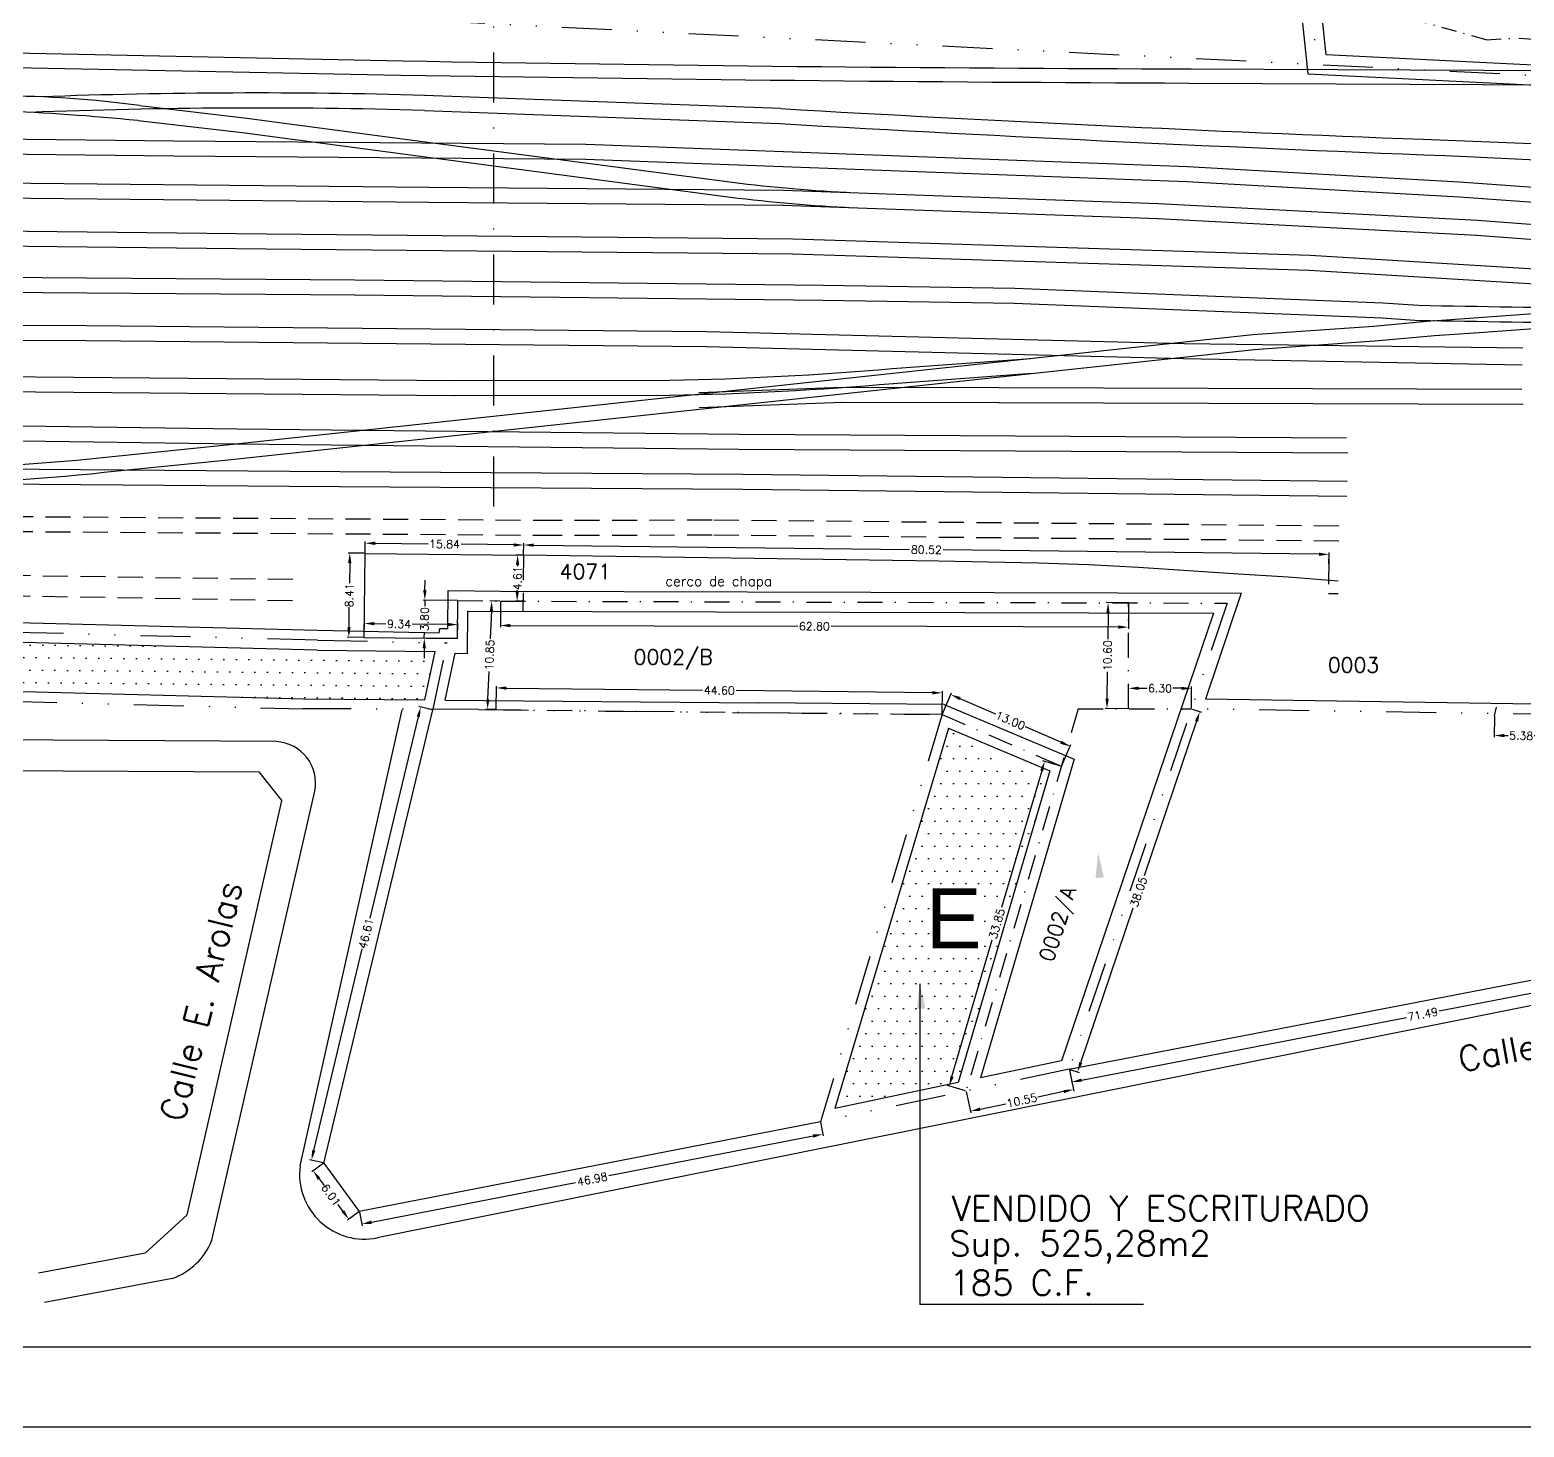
# Model space of a CAD drawing. Header units: metres. Extents: x -2640 to -492, y 2614 to 2999.
# Drawn here: x -1222.6 to -1073.2, y 2614.1 to 2753.8 of the extents above; entities that cross this region are included whole.
import ezdxf

# ---------------------------------------------------------------- set-up
doc = ezdxf.new("R2010")
doc.units = ezdxf.units.M
doc.header["$LTSCALE"] = 10
doc.header["$MEASUREMENT"] = 0
for name, pattern in [('DASHDOT', [1, 0.5, -0.25, 0, -0.25]), ('DASHDOT2', [0.5, 0.25, -0.125, 0, -0.125]), ('DIVIDE', [1.25, 0.5, -0.25, 0, -0.25, 0, -0.25]), ('HIDDEN', [0.375, 0.25, -0.125])]:
    doc.linetypes.add(name, pattern=pattern)
doc.layers.get('0').update_dxf_attribs({"linetype": 'CONTINUOUS'})
doc.layers.get('DEFPOINTS').update_dxf_attribs({"linetype": 'CONTINUOUS'})
for name, color, linetype in [('ADIF', 150, 'CONTINUOUS'), ('CALLES', 2, 'CONTINUOUS'), ('CEDIDO', 50, 'CONTINUOUS'), ('COTAS', 2, 'CONTINUOUS'), ('EDIFICIOS', 4, 'CONTINUOUS'), ('EJES', 2, 'DASHDOT'), ('LIMITE', 2, 'DASHDOT2'), ('LINE_02', 2, 'CONTINUOUS'), ('RECUADRO', 9, 'CONTINUOUS'), ('RECUADRO2', 2, 'CONTINUOUS'), ('TEXT-03', 3, 'CONTINUOUS'), ('Titulo (Solo límites)', 102, 'DIVIDE'), ('TMR', 220, 'CONTINUOUS'), ('VENDIDO', 130, 'CONTINUOUS'), ('VIAS', 1, 'CONTINUOUS')]:
    doc.layers.add(name, color=color, linetype=linetype)
doc.styles.add('ROMANS', font='romans.shx')
doc.styles.add('SANSSERIF', font='sas_____.pfb', dxfattribs={"width": 1.5, "height": 2.5})
doc.dimstyles.new('CHICAS', dxfattribs={"dimtxt": 0.8, "dimasz": 1, "dimexe": 0.18, "dimexo": 0.0625, "dimgap": 0.09, "dimtad": 0, "dimzin": 0, "dimdsep": 46, "dimtxsty": 'ROMANS', "dimcen": 0.09, "dimclrd": 1, "dimclre": 1, "dimclrt": 7, "dimadec": 0, "dimazin": 0, "dimtfac": 1, "dimtmove": 2, "dimatfit": 3, "dimfxl": 0, "dimtolj": 1, "dimtzin": 0, "dimarcsym": 0})

# ---------------------------------------------------------------- blocks, each defined once
blk = doc.blocks.new('*D14')
at = {"layer": 'COTAS', "color": 1, "lineweight": -2}
for p, q in [((-1106.45, 2685.86), (-1105.51, 2685.54)), ((-1106, 2684.65), (-1111.25, 2669.18)), ((-1117.57, 2650.51), (-1112.33, 2665.98)), ((-1118.66, 2649.82), (-1117.72, 2649.51))]:
    blk.add_line(p, q, dxfattribs=at)
at = {"layer": 'COTAS', "color": 1}
for points in [[(-1106.16, 2684.71), (-1105.84, 2684.6), (-1105.68, 2685.6)], [(-1117.73, 2650.57), (-1117.42, 2650.46), (-1117.9, 2649.57)]]:
    blk.add_solid(points, dxfattribs=at)
at = {"layer": 'DEFPOINTS', "color": 0}
for p in [(-1106.5, 2685.88), (-1118.72, 2649.84), (-1117.9, 2649.57)]:
    blk.add_point(p, dxfattribs=at)
at = {"layer": 'COTAS', "color": 7, "insert": (-1111.79, 2667.58), "char_height": 0.8, "attachment_point": 5, "rotation": 71.2751, "style": 'ROMANS'}
blk.add_mtext('\\A1;38.05', dxfattribs=at)
blk = doc.blocks.new('*D15')
at = {"layer": 'COTAS', "color": 1, "lineweight": -2}
for p, q in [((-1176.03, 2685.87), (-1176.01, 2688.16)), ((-1175.01, 2687.97), (-1155.4, 2687.75)), ((-1132.41, 2687.5), (-1152.02, 2687.71)), ((-1131.43, 2685.38), (-1131.41, 2687.67))]:
    blk.add_line(p, q, dxfattribs=at)
at = {"layer": 'COTAS', "color": 1}
for points in [[(-1175.01, 2688.13), (-1175.01, 2687.8), (-1176.01, 2687.98)], [(-1132.41, 2687.66), (-1132.41, 2687.33), (-1131.41, 2687.49)]]:
    blk.add_solid(points, dxfattribs=at)
at = {"layer": 'DEFPOINTS', "color": 0}
for p in [(-1131.41, 2687.49), (-1176.03, 2685.81), (-1131.44, 2685.32)]:
    blk.add_point(p, dxfattribs=at)
at = {"layer": 'COTAS', "color": 7, "insert": (-1153.71, 2687.73), "char_height": 0.8, "attachment_point": 5, "rotation": 359.3665, "style": 'ROMANS'}
blk.add_mtext('\\A1;44.60', dxfattribs=at)
blk = doc.blocks.new('*D16')
at = {"layer": 'COTAS', "color": 1, "lineweight": -2}
for p, q in [((-1175.61, 2696.59), (-1175.61, 2694.04)), ((-1112.81, 2696.43), (-1112.81, 2693.88)), ((-1174.61, 2694.22), (-1145.88, 2694.15)), ((-1113.81, 2694.06), (-1142.54, 2694.14))]:
    blk.add_line(p, q, dxfattribs=at)
at = {"layer": 'COTAS', "color": 1}
for points in [[(-1174.61, 2694.39), (-1174.61, 2694.05), (-1175.61, 2694.22)], [(-1113.81, 2694.23), (-1113.81, 2693.9), (-1112.81, 2694.06)]]:
    blk.add_solid(points, dxfattribs=at)
at = {"layer": 'DEFPOINTS', "color": 0}
for p in [(-1175.61, 2696.65), (-1112.8, 2696.49), (-1175.61, 2694.22)]:
    blk.add_point(p, dxfattribs=at)
at = {"layer": 'COTAS', "color": 7, "insert": (-1144.21, 2694.14), "char_height": 0.8, "attachment_point": 5, "rotation": 359.8515, "style": 'ROMANS'}
blk.add_mtext('\\A1;62.80', dxfattribs=at)
blk = doc.blocks.new('*D17')
at = {"layer": 'COTAS', "color": 1, "lineweight": -2}
for p, q in [((-1131.41, 2685.38), (-1130.5, 2687.48)), ((-1129.65, 2686.91), (-1126.11, 2685.38)), ((-1119.56, 2682.54), (-1123.11, 2684.08)), ((-1119.48, 2680.21), (-1118.57, 2682.31))]:
    blk.add_line(p, q, dxfattribs=at)
at = {"layer": 'COTAS', "color": 1}
for points in [[(-1129.59, 2687.07), (-1129.72, 2686.76), (-1130.57, 2687.31)], [(-1119.49, 2682.7), (-1119.63, 2682.39), (-1118.64, 2682.15)]]:
    blk.add_solid(points, dxfattribs=at)
at = {"layer": 'DEFPOINTS', "color": 0}
for p in [(-1130.57, 2687.31), (-1131.44, 2685.32), (-1119.51, 2680.15)]:
    blk.add_point(p, dxfattribs=at)
at = {"layer": 'COTAS', "color": 7, "insert": (-1124.61, 2684.73), "char_height": 0.8, "attachment_point": 5, "rotation": 336.5896, "style": 'ROMANS'}
blk.add_mtext('\\A1;13.00', dxfattribs=at)
blk = doc.blocks.new('*D18')
at = {"layer": 'COTAS', "color": 1, "lineweight": -2}
for p, q in [((-1175.67, 2696.66), (-1176.65, 2696.69)), ((-1176.51, 2695.69), (-1176.62, 2692.9)), ((-1176.85, 2686.84), (-1176.74, 2689.63)), ((-1176.09, 2685.81), (-1177.07, 2685.85))]:
    blk.add_line(p, q, dxfattribs=at)
at = {"layer": 'COTAS', "color": 1}
for points in [[(-1176.67, 2695.69), (-1176.34, 2695.68), (-1176.47, 2696.69)], [(-1177.02, 2686.85), (-1176.69, 2686.84), (-1176.89, 2685.84)]]:
    blk.add_solid(points, dxfattribs=at)
at = {"layer": 'DEFPOINTS', "color": 0}
for p in [(-1176.47, 2696.69), (-1175.61, 2696.65), (-1176.03, 2685.81)]:
    blk.add_point(p, dxfattribs=at)
at = {"layer": 'COTAS', "color": 7, "insert": (-1176.68, 2691.27), "char_height": 0.8, "attachment_point": 5, "rotation": 87.744, "style": 'ROMANS'}
blk.add_mtext('\\A1;10.85', dxfattribs=at)
blk = doc.blocks.new('*D19')
at = {"layer": 'COTAS', "color": 1, "lineweight": -2}
for p, q in [((-1118.71, 2649.78), (-1118.26, 2647.65)), ((-1129.03, 2647.61), (-1128.58, 2645.48)), ((-1119.27, 2647.62), (-1121.86, 2647.07)), ((-1127.64, 2645.86), (-1125.05, 2646.4))]:
    blk.add_line(p, q, dxfattribs=at)
at = {"layer": 'COTAS', "color": 1}
for points in [[(-1119.31, 2647.78), (-1119.24, 2647.46), (-1118.29, 2647.82)], [(-1127.67, 2646.02), (-1127.61, 2645.7), (-1128.62, 2645.65)]]:
    blk.add_solid(points, dxfattribs=at)
at = {"layer": 'DEFPOINTS', "color": 0}
for p in [(-1118.72, 2649.84), (-1129.04, 2647.67), (-1118.29, 2647.82)]:
    blk.add_point(p, dxfattribs=at)
at = {"layer": 'COTAS', "color": 7, "insert": (-1123.46, 2646.74), "char_height": 0.8, "attachment_point": 5, "rotation": 11.8804, "style": 'ROMANS'}
blk.add_mtext('\\A1;10.55', dxfattribs=at)
blk = doc.blocks.new('*D20')
at = {"layer": 'COTAS', "color": 1, "lineweight": -2}
for p, q in [((-1119.57, 2680.17), (-1121.37, 2680.7)), ((-1121.48, 2679.69), (-1125.49, 2666.03)), ((-1130.45, 2649.13), (-1126.44, 2662.79)), ((-1129.1, 2647.69), (-1130.9, 2648.22))]:
    blk.add_line(p, q, dxfattribs=at)
at = {"layer": 'COTAS', "color": 1}
for points in [[(-1121.64, 2679.74), (-1121.32, 2679.64), (-1121.19, 2680.65)], [(-1130.61, 2649.17), (-1130.29, 2649.08), (-1130.73, 2648.17)]]:
    blk.add_solid(points, dxfattribs=at)
at = {"layer": 'DEFPOINTS', "color": 0}
for p in [(-1119.51, 2680.15), (-1130.73, 2648.17), (-1129.04, 2647.67)]:
    blk.add_point(p, dxfattribs=at)
at = {"layer": 'COTAS', "color": 7, "insert": (-1125.96, 2664.41), "char_height": 0.8, "attachment_point": 5, "rotation": 73.6338, "style": 'ROMANS'}
blk.add_mtext('\\A1;33.85', dxfattribs=at)
blk = doc.blocks.new('*D21')
at = {"layer": 'COTAS', "color": 1, "lineweight": -2}
for p, q in [((-1112.8, 2685.95), (-1112.8, 2688.12)), ((-1111.8, 2687.94), (-1110.94, 2687.94)), ((-1107.5, 2687.94), (-1108.36, 2687.94)), ((-1106.5, 2685.94), (-1106.5, 2688.11))]:
    blk.add_line(p, q, dxfattribs=at)
at = {"layer": 'COTAS', "color": 1}
for points in [[(-1111.8, 2688.11), (-1111.8, 2687.78), (-1112.8, 2687.94)], [(-1107.5, 2688.1), (-1107.5, 2687.77), (-1106.5, 2687.93)]]:
    blk.add_solid(points, dxfattribs=at)
at = {"layer": 'DEFPOINTS', "color": 0}
for p in [(-1106.5, 2687.93), (-1112.8, 2685.89), (-1106.5, 2685.88)]:
    blk.add_point(p, dxfattribs=at)
at = {"layer": 'COTAS', "color": 7, "insert": (-1109.65, 2687.94), "char_height": 0.8, "attachment_point": 5, "rotation": 359.9166, "style": 'ROMANS'}
blk.add_mtext('\\A1;6.30', dxfattribs=at)
blk = doc.blocks.new('*D22')
at = {"layer": 'COTAS', "color": 1, "lineweight": -2}
for p, q in [((-1112.76, 2696.49), (-1115.02, 2696.51)), ((-1114.85, 2695.51), (-1114.88, 2692.84)), ((-1114.94, 2686.91), (-1114.91, 2689.58)), ((-1112.87, 2685.89), (-1115.13, 2685.91))]:
    blk.add_line(p, q, dxfattribs=at)
at = {"layer": 'COTAS', "color": 1}
for points in [[(-1115.02, 2695.51), (-1114.69, 2695.51), (-1114.84, 2696.51)], [(-1115.11, 2686.91), (-1114.77, 2686.91), (-1114.95, 2685.91)]]:
    blk.add_solid(points, dxfattribs=at)
at = {"layer": 'DEFPOINTS', "color": 0}
for p in [(-1114.84, 2696.51), (-1112.7, 2696.49), (-1112.8, 2685.89)]:
    blk.add_point(p, dxfattribs=at)
at = {"layer": 'COTAS', "color": 7, "insert": (-1114.9, 2691.21), "char_height": 0.8, "attachment_point": 5, "rotation": 89.4304, "style": 'ROMANS'}
blk.add_mtext('\\A1;10.60', dxfattribs=at)
blk = doc.blocks.new('*D23')
at = {"layer": 'COTAS', "color": 1, "lineweight": -2}
for p, q in [((-1076.21, 2685.14), (-1076.23, 2683.04)), ((-1070.83, 2685.09), (-1070.85, 2682.99)), ((-1075.23, 2683.21), (-1074.84, 2683.21)), ((-1071.85, 2683.18), (-1072.23, 2683.19))]:
    blk.add_line(p, q, dxfattribs=at)
at = {"layer": 'COTAS', "color": 1}
for points in [[(-1075.22, 2683.38), (-1075.23, 2683.05), (-1076.23, 2683.22)], [(-1071.84, 2683.35), (-1071.85, 2683.02), (-1070.85, 2683.17)]]:
    blk.add_solid(points, dxfattribs=at)
at = {"layer": 'DEFPOINTS', "color": 0}
for p in [(-1076.21, 2685.2), (-1070.83, 2685.15), (-1076.23, 2683.22)]:
    blk.add_point(p, dxfattribs=at)
at = {"layer": 'COTAS', "color": 7, "insert": (-1073.54, 2683.2), "char_height": 0.8, "attachment_point": 5, "rotation": 359.475, "style": 'ROMANS'}
blk.add_mtext('\\A1;5.38', dxfattribs=at)
blk = doc.blocks.new('*D32')
at = {"color": 1, "lineweight": -2}
for p, q in [((-1048.51, 2663.34), (-1048.25, 2661.95)), ((-1049.26, 2661.94), (-1081.74, 2655.67)), ((-1117.49, 2648.76), (-1085.02, 2655.03)), ((-1118.71, 2649.78), (-1118.44, 2648.4))]:
    blk.add_line(p, q, dxfattribs=at)
at = {"color": 1}
for points in [[(-1049.29, 2662.1), (-1049.23, 2661.77), (-1048.28, 2662.13)], [(-1117.52, 2648.93), (-1117.46, 2648.6), (-1118.47, 2648.57)]]:
    blk.add_solid(points, dxfattribs=at)
at = {"layer": 'DEFPOINTS', "color": 0}
for p in [(-1048.53, 2663.4), (-1118.72, 2649.84), (-1118.47, 2648.57)]:
    blk.add_point(p, dxfattribs=at)
at = {"color": 7, "insert": (-1083.38, 2655.35), "char_height": 0.8, "attachment_point": 5, "rotation": 10.9285, "style": 'ROMANS'}
blk.add_mtext('\\A1;71.49', dxfattribs=at)
blk = doc.blocks.new('*D33')
at = {"layer": 'COTAS', "color": 1, "lineweight": -2}
for p, q in [((-1143.59, 2644.55), (-1143.33, 2643.18)), ((-1144.34, 2643.17), (-1164.76, 2639.19)), ((-1188.49, 2634.56), (-1168.08, 2638.54)), ((-1189.7, 2635.56), (-1189.44, 2634.19))]:
    blk.add_line(p, q, dxfattribs=at)
at = {"layer": 'COTAS', "color": 1}
for points in [[(-1144.37, 2643.33), (-1144.31, 2643), (-1143.36, 2643.36)], [(-1188.52, 2634.72), (-1188.46, 2634.39), (-1189.47, 2634.37)]]:
    blk.add_solid(points, dxfattribs=at)
at = {"layer": 'DEFPOINTS', "color": 0}
for p in [(-1143.61, 2644.61), (-1189.72, 2635.62), (-1189.47, 2634.37)]:
    blk.add_point(p, dxfattribs=at)
at = {"layer": 'COTAS', "color": 7, "insert": (-1166.42, 2638.86), "char_height": 0.8, "attachment_point": 5, "rotation": 11.0329, "style": 'ROMANS'}
blk.add_mtext('\\A1;46.98', dxfattribs=at)
blk = doc.blocks.new('*D34')
at = {"layer": 'COTAS', "color": 1, "lineweight": -2}
for p, q in [((-1193.32, 2640.43), (-1194.46, 2639.59)), ((-1193.72, 2638.89), (-1193.23, 2638.22)), ((-1191.35, 2635.66), (-1191.84, 2636.33)), ((-1189.77, 2635.58), (-1190.9, 2634.75))]:
    blk.add_line(p, q, dxfattribs=at)
at = {"layer": 'COTAS', "color": 1}
for points in [[(-1193.59, 2638.99), (-1193.86, 2638.79), (-1194.32, 2639.7)], [(-1191.22, 2635.76), (-1191.49, 2635.56), (-1190.76, 2634.85)]]:
    blk.add_solid(points, dxfattribs=at)
at = {"layer": 'DEFPOINTS', "color": 0}
for p in [(-1193.27, 2640.46), (-1189.72, 2635.62), (-1190.76, 2634.85)]:
    blk.add_point(p, dxfattribs=at)
at = {"layer": 'COTAS', "color": 7, "insert": (-1192.54, 2637.28), "char_height": 0.8, "attachment_point": 5, "rotation": 306.2752, "style": 'ROMANS'}
blk.add_mtext('\\A1;6.01', dxfattribs=at)
blk = doc.blocks.new('*D35')
at = {"layer": 'COTAS', "color": 1, "lineweight": -2}
for p, q in [((-1183.81, 2685.1), (-1188.67, 2664.95)), ((-1182.41, 2685.79), (-1183.75, 2686.11)), ((-1194.27, 2641.73), (-1189.41, 2661.88)), ((-1193.33, 2640.48), (-1194.68, 2640.8))]:
    blk.add_line(p, q, dxfattribs=at)
at = {"layer": 'COTAS', "color": 1}
for points in [[(-1183.97, 2685.14), (-1183.65, 2685.06), (-1183.58, 2686.07)], [(-1194.43, 2641.77), (-1194.11, 2641.69), (-1194.5, 2640.76)]]:
    blk.add_solid(points, dxfattribs=at)
at = {"layer": 'DEFPOINTS', "color": 0}
for p in [(-1182.35, 2685.77), (-1194.5, 2640.76), (-1193.27, 2640.46)]:
    blk.add_point(p, dxfattribs=at)
at = {"layer": 'COTAS', "color": 7, "insert": (-1189.04, 2663.42), "char_height": 0.8, "attachment_point": 5, "rotation": 76.4417, "style": 'ROMANS'}
blk.add_mtext('\\A1;46.61', dxfattribs=at)
blk = doc.blocks.new('*D281')
at = {"layer": 'COTAS', "color": 1, "lineweight": -2}
for p, q in [((-1189.22, 2693.09), (-1189.2, 2694.6)), ((-1188.2, 2694.41), (-1187.06, 2694.4)), ((-1180.86, 2694.32), (-1184.41, 2694.37)), ((-1179.88, 2692.98), (-1179.86, 2694.49))]:
    blk.add_line(p, q, dxfattribs=at)
at = {"layer": 'COTAS', "color": 1}
for points in [[(-1188.2, 2694.58), (-1188.2, 2694.24), (-1189.2, 2694.42)], [(-1180.86, 2694.49), (-1180.86, 2694.16), (-1179.86, 2694.31)]]:
    blk.add_solid(points, dxfattribs=at)
at = {"layer": 'DEFPOINTS', "color": 0}
for p in [(-1189.2, 2694.42), (-1189.22, 2693.03), (-1179.88, 2692.92)]:
    blk.add_point(p, dxfattribs=at)
at = {"layer": 'COTAS', "color": 7, "insert": (-1185.73, 2694.37), "char_height": 0.8, "attachment_point": 5, "rotation": 359.3358, "style": 'ROMANS'}
blk.add_mtext('\\A1;9.34', dxfattribs=at)
blk = doc.blocks.new('*D282')
at = {"layer": 'COTAS', "color": 1, "lineweight": -2}
for p, q in [((-1173.34, 2701.25), (-1174.06, 2701.26)), ((-1173.89, 2700.26), (-1173.89, 2700.15)), ((-1173.92, 2697.65), (-1173.92, 2697.76)), ((-1173.4, 2696.64), (-1174.11, 2696.65))]:
    blk.add_line(p, q, dxfattribs=at)
at = {"layer": 'COTAS', "color": 1}
for points in [[(-1174.06, 2700.26), (-1173.72, 2700.26), (-1173.88, 2701.26)], [(-1174.09, 2697.65), (-1173.75, 2697.65), (-1173.93, 2696.65)]]:
    blk.add_solid(points, dxfattribs=at)
at = {"layer": 'DEFPOINTS', "color": 0}
for p in [(-1173.28, 2701.25), (-1173.93, 2696.65), (-1173.34, 2696.64)]:
    blk.add_point(p, dxfattribs=at)
at = {"layer": 'COTAS', "color": 7, "insert": (-1173.9, 2698.95), "char_height": 0.8, "attachment_point": 5, "rotation": 89.3358, "style": 'ROMANS'}
blk.add_mtext('\\A1;4.61', dxfattribs=at)
blk = doc.blocks.new('*D283')
at = {"layer": 'COTAS', "color": 1, "lineweight": -2}
for p, q in [((-1183.15, 2697.76), (-1183.14, 2698.76)), ((-1179.9, 2696.72), (-1183.34, 2696.76)), ((-1183.16, 2696.76), (-1183.17, 2696.17)), ((-1179.94, 2692.92), (-1183.39, 2692.96)), ((-1183.21, 2692.96), (-1183.2, 2693.55)), ((-1183.22, 2691.96), (-1183.23, 2690.96))]:
    blk.add_line(p, q, dxfattribs=at)
at = {"layer": 'COTAS', "color": 1}
for points in [[(-1183.32, 2697.76), (-1182.98, 2697.75), (-1183.16, 2696.76)], [(-1183.38, 2691.96), (-1183.05, 2691.95), (-1183.21, 2692.96)]]:
    blk.add_solid(points, dxfattribs=at)
at = {"layer": 'DEFPOINTS', "color": 0}
for p in [(-1183.16, 2696.76), (-1179.83, 2696.72), (-1179.88, 2692.92)]:
    blk.add_point(p, dxfattribs=at)
at = {"layer": 'COTAS', "color": 7, "insert": (-1183.18, 2694.86), "char_height": 0.8, "attachment_point": 5, "rotation": 89.3358, "style": 'ROMANS'}
blk.add_mtext('\\A1;3.80', dxfattribs=at)
blk = doc.blocks.new('*D284')
at = {"layer": 'COTAS', "color": 1, "lineweight": -2}
for p, q in [((-1189.18, 2701.44), (-1190.84, 2701.46)), ((-1190.67, 2700.45), (-1190.69, 2698.44)), ((-1190.74, 2694.04), (-1190.72, 2696.05)), ((-1189.28, 2693.03), (-1190.94, 2693.05))]:
    blk.add_line(p, q, dxfattribs=at)
at = {"layer": 'COTAS', "color": 1}
for points in [[(-1190.84, 2700.46), (-1190.5, 2700.45), (-1190.66, 2701.45)], [(-1190.91, 2694.05), (-1190.58, 2694.04), (-1190.76, 2693.04)]]:
    blk.add_solid(points, dxfattribs=at)
at = {"layer": 'DEFPOINTS', "color": 0}
for p in [(-1189.12, 2701.44), (-1190.76, 2693.04), (-1189.22, 2693.03)]:
    blk.add_point(p, dxfattribs=at)
at = {"layer": 'COTAS', "color": 7, "insert": (-1190.71, 2697.25), "char_height": 0.8, "attachment_point": 5, "rotation": 89.3358, "style": 'ROMANS'}
blk.add_mtext('\\A1;8.41', dxfattribs=at)
blk = doc.blocks.new('*D285')
at = {"layer": 'COTAS', "color": 1, "lineweight": -2}
for p, q in [((-1173.28, 2701.31), (-1173.27, 2702.45)), ((-1172.27, 2702.25), (-1134.7, 2701.82)), ((-1093.76, 2701.34), (-1131.32, 2701.78)), ((-1092.77, 2700.38), (-1092.75, 2701.51))]:
    blk.add_line(p, q, dxfattribs=at)
at = {"layer": 'COTAS', "color": 1}
for points in [[(-1172.27, 2702.42), (-1172.27, 2702.09), (-1173.27, 2702.27)], [(-1093.75, 2701.51), (-1093.76, 2701.18), (-1092.76, 2701.33)]]:
    blk.add_solid(points, dxfattribs=at)
at = {"layer": 'DEFPOINTS', "color": 0}
for p in [(-1173.28, 2701.25), (-1173.27, 2702.27), (-1092.77, 2700.32)]:
    blk.add_point(p, dxfattribs=at)
at = {"layer": 'COTAS', "color": 7, "insert": (-1133.01, 2701.8), "char_height": 0.8, "attachment_point": 5, "rotation": 359.3358, "style": 'ROMANS'}
blk.add_mtext('\\A1;80.52', dxfattribs=at)
blk = doc.blocks.new('*D286')
at = {"layer": 'COTAS', "color": 1, "lineweight": -2}
for p, q in [((-1189.12, 2701.5), (-1189.11, 2702.63)), ((-1188.11, 2702.44), (-1182.84, 2702.38)), ((-1174.27, 2702.28), (-1179.54, 2702.34)), ((-1173.28, 2701.31), (-1173.27, 2702.45))]:
    blk.add_line(p, q, dxfattribs=at)
at = {"layer": 'COTAS', "color": 1}
for points in [[(-1188.11, 2702.61), (-1188.11, 2702.27), (-1189.11, 2702.45)], [(-1174.27, 2702.44), (-1174.27, 2702.11), (-1173.27, 2702.27)]]:
    blk.add_solid(points, dxfattribs=at)
at = {"layer": 'DEFPOINTS', "color": 0}
for p in [(-1189.12, 2701.44), (-1173.28, 2701.25), (-1173.27, 2702.27)]:
    blk.add_point(p, dxfattribs=at)
at = {"layer": 'COTAS', "color": 7, "insert": (-1181.19, 2702.36), "char_height": 0.8, "attachment_point": 5, "rotation": 359.3358, "style": 'ROMANS'}
blk.add_mtext('\\A1;15.84', dxfattribs=at)

msp = doc.modelspace()

# ---------------------------------------------------------------- hatches: boundary and pattern name
at = {"layer": 'CEDIDO'}
h = msp.add_hatch(dxfattribs=at)
h.set_pattern_fill('DOTS', color=256, scale=20, style=0)
h.set_pattern_definition([(179.47113, (-1623.1467, 2704.7129), (-0.6365113, -1.2441778), [0, -1.25])])
h.paths.add_polyline_path([(-1193.92, 2691.742), (-1235.411, 2692.828), (-1236.435, 2687.968), (-1195.328, 2686.894), (-1183.156, 2686.782), (-1182.134, 2691.634)])
at = {"layer": 'VENDIDO'}
h = msp.add_hatch(dxfattribs=at)
h.set_pattern_fill('DOTS', color=256, scale=20, style=0)
h.set_pattern_definition([(0, (-2264.68, 1649.6632), (0.625, 1.25), [0, -1.25])])
h.paths.add_polyline_path([(-1130.831, 2683.861), (-1120.931, 2678.57), (-1129.915, 2648.511), (-1142.166, 2645.934)])

# ---------------------------------------------------------------- linework, layer by layer
at = {"layer": 'ADIF'}
for p, q in [((-1178.892, 2691.438), (-1178.853, 2695.678)), ((-1178.854, 2695.661), (-1104.313, 2695.463)), ((-1104.313, 2695.463), (-1119.484, 2650.706)), ((-1181.116, 2686.764), (-1180.126, 2691.463)), ((-1180.126, 2691.463), (-1178.892, 2691.438)), ((-1181.116, 2686.764), (-1149.818, 2686.477)), ((-1131.229, 2686.316), (-1149.815, 2686.486)), ((-1131.229, 2686.316), (-1118.244, 2680.844)), ((-1118.244, 2680.844), (-1127.612, 2648.996)), ((-1119.484, 2650.706), (-1127.612, 2648.996))]:
    msp.add_line(p, q, dxfattribs=at)
msp.add_lwpolyline([(-1043.563, 2748.819), (-1093.026, 2751.272), (-1096.809, 2787.28), (-1090.624, 2787.932), (-1088.288, 2765.781), (-1044.665, 2759.269)], close=True, dxfattribs=at)
at = {"layer": 'CALLES'}
for p, q in [((-1195.629, 2640.198), (-1185.414, 2685.803)), ((-1193.273, 2640.464), (-1182.346, 2685.775)), ((-1198.014, 2682.62), (-1563.081, 2684.685)), ((-1564.868, 2681.405), (-1199.749, 2679.606)), ((-1199.749, 2679.606), (-1197.457, 2676.675)), ((-1204.443, 2632.75), (-1194.153, 2677.664)), ((-1206.935, 2635.307), (-1197.457, 2676.675)), ((-1118.72, 2649.845), (-1048.526, 2663.398)), ((-1048.327, 2661.081), (-1187.909, 2632.988)), ((-1143.605, 2644.609), (-1189.717, 2635.619)), ((-1193.273, 2640.464), (-1189.717, 2635.619)), ((-1211.112, 2631.473), (-1206.935, 2635.307)), ((-1211.112, 2631.473), (-1221.801, 2629.461)), ((-1208.396, 2628.932), (-1221.181, 2626.525))]:
    msp.add_line(p, q, dxfattribs=at)
for centre, radius, start, end in [((-1198.261, 2678.446), 4.181, 349.22163, 86.61702), ((-1189.184, 2639.36), 6.499, 172.59084, 281.31927), ((-1210.716, 2635.289), 6.768, 290.05472, 337.9661)]:
    msp.add_arc(centre, radius, start, end, dxfattribs=at)
at = {"layer": 'CEDIDO'}
for p, q in [((-1193.92, 2691.742), (-1235.411, 2692.828)), ((-1193.92, 2691.742), (-1182.134, 2691.634)), ((-1183.156, 2686.782), (-1182.134, 2691.634)), ((-1236.435, 2687.968), (-1195.328, 2686.894)), ((-1195.328, 2686.894), (-1183.156, 2686.782))]:
    msp.add_line(p, q, dxfattribs=at)
at = {"layer": 'COTAS'}
msp.add_line((-1179.879, 2692.918), (-1179.844, 2696.718), dxfattribs=at)
at = {"layer": 'EDIFICIOS', "color": 2}
for p, q in [((-1189.218, 2693.026), (-1189.121, 2701.436)), ((-1189.121, 2701.436), (-1173.282, 2701.252)), ((-1131.806, 2700.671), (-1173.282, 2701.252)), ((-1126.807, 2700.563), (-1131.806, 2700.671)), ((-1121.807, 2700.455), (-1126.807, 2700.563)), ((-1116.809, 2700.277), (-1121.807, 2700.455)), ((-1111.812, 2700.029), (-1116.809, 2700.277)), ((-1106.815, 2699.701), (-1111.812, 2700.029)), ((-1101.819, 2699.363), (-1106.815, 2699.701)), ((-1096.822, 2699.045), (-1101.819, 2699.363)), ((-1091.826, 2698.658), (-1096.822, 2699.045)), ((-1189.218, 2693.026), (-1179.879, 2692.918))]:
    msp.add_line(p, q, dxfattribs=at)
at = {"layer": 'EDIFICIOS', "color": 2, "linetype": 'HIDDEN'}
for p, q in [((-1173.282, 2701.252), (-1173.347, 2695.652)), ((-1092.761, 2700.867), (-1092.801, 2697.432))]:
    msp.add_line(p, q, dxfattribs=at)
at = {"layer": 'EJES'}
msp.add_line((-1176.255, 2706.108), (-1176.255, 2936.314), dxfattribs=at)
at = {"layer": 'LIMITE'}
for p, q in [((-1179.844, 2696.718), (-1175.605, 2696.653)), ((-1175.605, 2696.653), (-1102.919, 2696.459)), ((-1112.805, 2685.89), (-1112.805, 2696.49)), ((-1176.032, 2685.811), (-1131.435, 2685.318)), ((-1131.435, 2685.318), (-1119.505, 2680.153)), ((-1117.818, 2685.897), (-1129.044, 2647.673)), ((-1117.818, 2685.897), (-1106.505, 2685.881))]:
    msp.add_line(p, q, dxfattribs=at)
at = {"layer": 'LINE_02', "linetype": 'DASHDOT', "ltscale": 0.3}
for p, q in [((-1077.031, 2752.785), (-1091.398, 2756.782)), ((-1077.031, 2752.785), (-1074.314, 2752.936)), ((-1044.41, 2751.129), (-1074.314, 2752.936))]:
    msp.add_line(p, q, dxfattribs=at)
at = {"layer": 'LINE_02'}
msp.add_line((-1076.207, 2685.203), (-1076.002, 2686.055), dxfattribs=at)
at = {"layer": 'RECUADRO'}
msp.add_line((-753.099, 2622.067), (-2615.495, 2622.067), dxfattribs=at)
at = {"layer": 'RECUADRO2'}
for q in [(-2640.495, 2614.067), (-2632.002, 2614.067), (-2632.002, 2614.067)]:
    msp.add_line((-745.099, 2614.067), q, dxfattribs=at)
at = {"layer": 'TEXT-03'}
for p in [(-1133.678, 2658.405), (-1111.308, 2626.312)]:
    msp.add_line(p, (-1133.676, 2626.312), dxfattribs=at)
for points in [[(-1115.267, 2669.029), (-1116.099, 2668.978), (-1115.834, 2671.499)], [(-1133.11, 2655.935), (-1133.942, 2655.884), (-1133.678, 2658.405)]]:
    msp.add_solid(points, dxfattribs=at)
at = {"layer": 'Titulo (Solo límites)'}
for p, q in [((-1097.908, 2788.17), (-1093.931, 2750.316)), ((-1207.513, 2755.949), (-1042.446, 2747.762)), ((-1102.919, 2696.459), (-1118.72, 2649.845)), ((-1193.903, 2692.742), (-1236.218, 2693.85)), ((-1193.903, 2692.742), (-1180.934, 2692.479)), ((-1182.331, 2685.847), (-1180.934, 2692.479)), ((-1237.661, 2687), (-1195.345, 2685.894)), ((-1177.809, 2685.831), (-1195.345, 2685.894)), ((-1177.809, 2685.831), (-1149.827, 2685.477)), ((-1131.435, 2685.318), (-1149.824, 2685.486)), ((-1131.401, 2685.445), (-1143.605, 2644.609)), ((-1043.957, 2684.907), (-1106.505, 2685.881)), ((-1118.72, 2649.845), (-1143.605, 2644.609))]:
    msp.add_line(p, q, dxfattribs=at)
at = {"layer": 'TMR'}
for p, q in [((-1094.836, 2749.359), (-1098.798, 2787.07)), ((-1042.246, 2746.751), (-1094.836, 2749.359)), ((-1101.526, 2697.456), (-1105.117, 2686.859)), ((-1044.948, 2685.922), (-1105.117, 2686.859))]:
    msp.add_line(p, q, dxfattribs=at)
for points in [[(-1237.025, 2694.871), (-1193.88, 2693.742), (-1181.741, 2693.496), (-1181.648, 2693.939), (-1180.87, 2693.929), (-1180.835, 2697.733), (-1175.596, 2697.653), (-1101.526, 2697.456)], [(-1092.801, 2697.432), (-1091.841, 2697.43)]]:
    msp.add_lwpolyline(points, dxfattribs=at)
at = {"layer": 'VENDIDO'}
for p, q in [((-1130.8, 2683.965), (-1142.166, 2645.934)), ((-1130.8, 2683.965), (-1120.667, 2679.695)), ((-1120.667, 2679.695), (-1129.835, 2648.528)), ((-1129.835, 2648.528), (-1142.166, 2645.934))]:
    msp.add_line(p, q, dxfattribs=at)
at = {"layer": 'VIAS'}
for p, q in [((-1255.639, 2752.136), (-1185.394, 2750.685)), ((-1255.637, 2750.636), (-1185.558, 2749.266)), ((-1106.527, 2749.88), (-1050.751, 2749.621)), ((-1106.754, 2748.461), (-1050.765, 2748.202)), ((-1211.649, 2746.205), (-1200.947, 2744.968)), ((-1147.575, 2745.905), (-1183.176, 2747.232)), ((-1211.821, 2744.715), (-1201.119, 2743.478)), ((-1200.947, 2744.968), (-1186.67, 2743.061)), ((-1183.203, 2745.732), (-1147.673, 2744.408)), ((-1259.316, 2743.215), (-1208.247, 2742.692)), ((-1201.146, 2743.481), (-1186.869, 2741.574)), ((-1259.332, 2741.715), (-1208.262, 2741.192)), ((-1208.247, 2742.692), (-1167.051, 2742.339)), ((-1186.67, 2743.061), (-1152.414, 2738.549)), ((-1167.051, 2742.339), (-1106.912, 2740.133)), ((-1083.379, 2742.838), (-981.729, 2738.817)), ((-1208.26, 2741.192), (-1167.063, 2740.839)), ((-1186.866, 2741.573), (-1152.61, 2737.062)), ((-1167.091, 2740.84), (-1106.953, 2738.633)), ((-1106.912, 2740.133), (-1079.751, 2738.586)), ((-1078.975, 2741.135), (-981.729, 2736.401)), ((-1251.168, 2738.75), (-1182.744, 2738.043)), ((-1106.983, 2738.635), (-1079.703, 2737.095)), ((-1251.183, 2737.25), (-1182.76, 2736.544)), ((-1182.744, 2738.043), (-1147.299, 2737.751)), ((-1147.299, 2737.751), (-1109.791, 2736.413)), ((-1079.751, 2738.586), (-1052.006, 2736.568)), ((-1182.757, 2736.544), (-1147.311, 2736.252)), ((-1147.352, 2736.252), (-1109.844, 2734.914)), ((-1109.791, 2736.413), (-1077.905, 2734.754)), ((-1079.703, 2737.095), (-1052.006, 2735.119)), ((-1109.869, 2734.915), (-1077.983, 2733.256)), ((-1077.905, 2734.754), (-981.954, 2727.661)), ((-1262.688, 2734.091), (-1198.998, 2733.393)), ((-1198.998, 2733.393), (-1146.351, 2732.892)), ((-1146.351, 2732.892), (-1094.644, 2731.249)), ((-1078.016, 2733.258), (-981.954, 2726.157)), ((-1262.705, 2732.591), (-1199.014, 2731.893)), ((-1199.012, 2731.893), (-1146.365, 2731.392)), ((-1146.398, 2731.393), (-1094.691, 2729.75)), ((-1094.644, 2731.249), (-1066.931, 2729.572)), ((-1094.734, 2729.752), (-1067.022, 2728.075)), ((-1232.834, 2729.104), (-1190.162, 2728.774)), ((-1190.162, 2728.774), (-1143.342, 2728.258)), ((-1143.342, 2728.258), (-1124.181, 2727.944)), ((-1232.846, 2727.604), (-1190.174, 2727.274)), ((-1190.178, 2727.274), (-1143.358, 2726.758)), ((-1143.366, 2726.758), (-1124.206, 2726.444)), ((-1124.181, 2727.944), (-1087.36, 2726.48)), ((-1124.241, 2726.445), (-1087.419, 2724.981)), ((-1087.36, 2726.48), (-1083.793, 2726.241)), ((-1081.984, 2724.709), (-1065.149, 2725.951)), ((-1077.746, 2723.517), (-1040.846, 2726.241)), ((-1277.408, 2724.555), (-1216.975, 2724.218)), ((-1216.975, 2724.218), (-1154.99, 2723.625)), ((-1100.358, 2723.324), (-1088.298, 2724.167)), ((-1088.298, 2724.167), (-1082.246, 2724.713)), ((-1087.46, 2724.983), (-1082.747, 2724.668)), ((-1082.337, 2724.705), (-1082.223, 2724.713)), ((-1277.416, 2723.055), (-1216.983, 2722.718)), ((-1216.989, 2722.718), (-1155.004, 2722.125)), ((-1202.989, 2712.291), (-1100.358, 2723.324)), ((-1154.99, 2723.625), (-1107.227, 2722.421)), ((-1107.227, 2722.421), (-1073.357, 2721.98)), ((-1100.253, 2721.828), (-1088.194, 2722.671)), ((-1088.163, 2722.673), (-1082.203, 2723.211)), ((-1082.203, 2723.211), (-1077.746, 2723.517)), ((-1202.829, 2710.8), (-1100.198, 2721.833)), ((-1155.027, 2722.125), (-1107.265, 2720.921)), ((-1136.439, 2719.921), (-1122.588, 2720.934)), ((-1107.298, 2720.922), (-1073.429, 2720.289)), ((-1245.849, 2719.285), (-1180.174, 2718.71)), ((-1136.33, 2718.425), (-1122.479, 2719.438)), ((-1245.862, 2717.785), (-1180.187, 2717.21)), ((-1180.174, 2718.71), (-1158.65, 2718.741)), ((-1155.772, 2717.511), (-1141.447, 2718.045)), ((-1141.447, 2718.045), (-1125.773, 2718.018)), ((-1125.773, 2718.018), (-1073.467, 2717.865)), ((-1180.172, 2717.21), (-1158.648, 2717.241)), ((-1155.716, 2716.012), (-1141.391, 2716.547)), ((-1141.45, 2716.545), (-1125.775, 2716.518)), ((-1125.788, 2716.518), (-1073.346, 2716.365)), ((-1234.341, 2714.356), (-1201.923, 2713.891)), ((-1201.923, 2713.891), (-1151.744, 2713.344)), ((-1151.744, 2713.344), (-1090.991, 2712.994)), ((-1234.362, 2712.856), (-1201.944, 2712.392)), ((-1215.373, 2711.031), (-1202.989, 2712.291)), ((-1201.939, 2712.392), (-1151.76, 2711.844)), ((-1151.757, 2711.844), (-1090.87, 2711.494)), ((-1215.221, 2709.539), (-1202.838, 2710.799)), ((-1250.849, 2710.113), (-1196.701, 2709.66)), ((-1196.701, 2709.66), (-1151.357, 2709.351)), ((-1151.357, 2709.351), (-1090.949, 2708.658)), ((-1250.862, 2708.613), (-1196.713, 2708.16)), ((-1196.711, 2708.16), (-1151.367, 2707.851)), ((-1151.374, 2707.851), (-1090.966, 2707.158))]:
    msp.add_line(p, q, dxfattribs=at)
at = {"layer": 'VIAS', "color": 20, "linetype": 'HIDDEN'}
for p, q in [((-1296.085, 2705.616), (-1171.936, 2704.759)), ((-1171.936, 2704.759), (-1154.252, 2704.778)), ((-1154.252, 2704.778), (-1090.777, 2704.191)), ((-1296.095, 2704.116), (-1171.946, 2703.259)), ((-1171.934, 2703.259), (-1154.25, 2703.278)), ((-1154.267, 2703.278), (-1090.656, 2702.691)), ((-1438.828, 2702.309), (-1196.044, 2698.836)), ((-1438.85, 2700.809), (-1195.465, 2696.711))]:
    msp.add_line(p, q, dxfattribs=at)
at = {"layer": 'VIAS'}
for centre, radius, start, end in [((-1092.554, 7981.255), 5231.394, 268.983134, 269.846956), ((-1084.457, 8790.137), 6041.716, 269.0411801, 269.7885524), ((-1225.714, 2643.831), 103.335, 82.17684, 89.96553), ((-1200.043, 2149.83), 597.64, 88.382727, 92.062623), ((-1235.015, 2508.409), 237.442, 84.40201, 87.74036), ((-1199.857, 2149.923), 596.042, 88.398868, 92.191435), ((-953.523, 6134.965), 3394.611, 266.722926, 267.807707), ((-951.544, 6138.105), 3399.36, 266.692443, 267.851671), ((-1132.715, 2895.898), 158.578, 262.8639, 267.2702), ((-1132.715, 2895.898), 158.578, 262.8639, 267.2702), ((-1132.715, 2895.898), 160.078, 262.8639, 267.2702), ((-1019.306, 6270.906), 3545.251, 268.95776, 269.259102), ((-1019.306, 6270.906), 3546.751, 268.95776, 269.259102), ((-1164.98, 3047.523), 328.843, 271.1029, 274.97903), ((-1164.98, 3047.523), 330.343, 271.1029, 274.97903), ((-1234.5, 2884.833), 174.851, 269.45953, 276.28006), ((-1234.5, 2884.833), 176.351, 269.45953, 276.28006)]:
    msp.add_arc(centre, radius, start, end, dxfattribs=at)

# ---------------------------------------------------------------- texts
at = {"layer": 'COTAS', "style": 'ROMANS'}
msp.add_text('cerco de chapa', height=1, dxfattribs=at).set_placement((-1159.11, 2698.16))
at = {"layer": 'TEXT-03', "color": 4, "style": 'ROMANS'}
for s, p in [('4071', (-1169.682, 2698.87)), ('0002/B', (-1162.281, 2690.325)), ('0003', (-1092.876, 2689.521))]:
    msp.add_text(s, height=1.5, dxfattribs=at).set_placement(p)
at = {"layer": 'TEXT-03', "style": 'ROMANS'}
for s, rotation, p in [('Calle E. Arolas', 76.16179, (-1207.246, 2644.453)), ('Calle  Dr. R. Carrillo', 10.55661, (-1079.564, 2649.563))]:
    msp.add_text(s, height=2.5, rotation=rotation, dxfattribs=at).set_placement(p)
at = {"layer": 'TEXT-03', "color": 4, "style": 'ROMANS'}
msp.add_text('0002/A', height=1.5, rotation=72.33416, dxfattribs=at).set_placement((-1120.364, 2660.474))
at = {"layer": 'TEXT-03', "style": 'ROMANS'}
for s, p in [('VENDIDO Y ESCRITURADO', (-1130.479, 2634.706)), ('Sup. 525,28m2', (-1130.723, 2631.187)), ('185 C.F.', (-1130.723, 2627.249))]:
    msp.add_text(s, height=2.5, dxfattribs=at).set_placement(p)
at = {"layer": 'VENDIDO', "style": 'SANSSERIF'}
msp.add_text('E', height=6, dxfattribs=at).set_placement((-1133.085, 2661.929))

# ---------------------------------------------------------------- dimensions: what is measured, and where the dimension line sits
dim = msp.add_aligned_dim(p1=(-1048.526, 2663.398), p2=(-1118.72, 2649.845), distance=1.293, dimstyle='CHICAS')
dim.commit()
dim.dimension.update_dxf_attribs({"geometry": '*D32', "text_midpoint": (-1083.378, 2655.352)})
at = {"layer": 'COTAS'}
for p1, p2, distance, picture, middle in [((-1189.121, 2701.436), (-1173.282, 2701.252), 1.015, '*D286', (-1181.189, 2702.358)), ((-1189.121, 2701.436), (-1189.218, 2693.026), -1.538, '*D284', (-1190.707, 2697.249)), ((-1173.282, 2701.252), (-1173.335, 2696.642), -0.596, '*D282', (-1173.904, 2698.954)), ((-1092.767, 2700.319), (-1173.282, 2701.252), -1.015, '*D285', (-1133.013, 2701.8)), ((-1179.879, 2692.918), (-1179.835, 2696.718), 3.327, '*D283', (-1183.183, 2694.856)), ((-1176.032, 2685.811), (-1175.605, 2696.653), 0.862, '*D18', (-1176.681, 2691.266)), ((-1112.805, 2696.49), (-1175.605, 2696.653), 2.429, '*D16', (-1144.211, 2694.142)), ((-1112.805, 2685.89), (-1112.7, 2696.489), 2.144, '*D22', (-1114.896, 2691.211)), ((-1176.032, 2685.811), (-1131.435, 2685.318), 2.167, '*D15', (-1153.71, 2687.732)), ((-1112.805, 2685.89), (-1106.505, 2685.881), 2.054, '*D21', (-1109.652, 2687.939)), ((-1119.505, 2680.153), (-1131.435, 2685.318), -2.173, '*D17', (-1124.607, 2684.73)), ((-1182.346, 2685.775), (-1193.273, 2640.464), -1.267, '*D35', (-1189.041, 2663.416)), ((-1106.505, 2685.881), (-1118.72, 2649.845), 0.871, '*D14', (-1111.788, 2667.583)), ((-1070.827, 2685.154), (-1076.207, 2685.203), 1.98, '*D23', (-1073.535, 2683.198)), ((-1119.505, 2680.153), (-1129.044, 2647.673), -1.759, '*D20', (-1125.963, 2664.409)), ((-1129.044, 2647.673), (-1118.72, 2649.845), -2.065, '*D19', (-1123.457, 2646.738)), ((-1143.605, 2644.609), (-1189.717, 2635.619), 1.275, '*D33', (-1166.417, 2638.862)), ((-1193.273, 2640.464), (-1189.717, 2635.619), -1.293, '*D34', (-1192.537, 2637.276))]:
    dim = msp.add_aligned_dim(p1=p1, p2=p2, distance=distance, dimstyle='CHICAS', dxfattribs=at)
    dim.commit()
    dim.dimension.update_dxf_attribs({"geometry": picture, "text_midpoint": middle})
dim = msp.add_linear_dim(base=(-1189.202, 2694.421), p1=(-1179.879, 2692.918), p2=(-1189.218, 2693.026), angle=179.33577, dimstyle='CHICAS', dxfattribs=at)
dim.commit()
dim.dimension.update_dxf_attribs({"geometry": '*D281', "text_midpoint": (-1185.735, 2694.367), "dimtype": 161})

doc.saveas('drawing.dxf')
